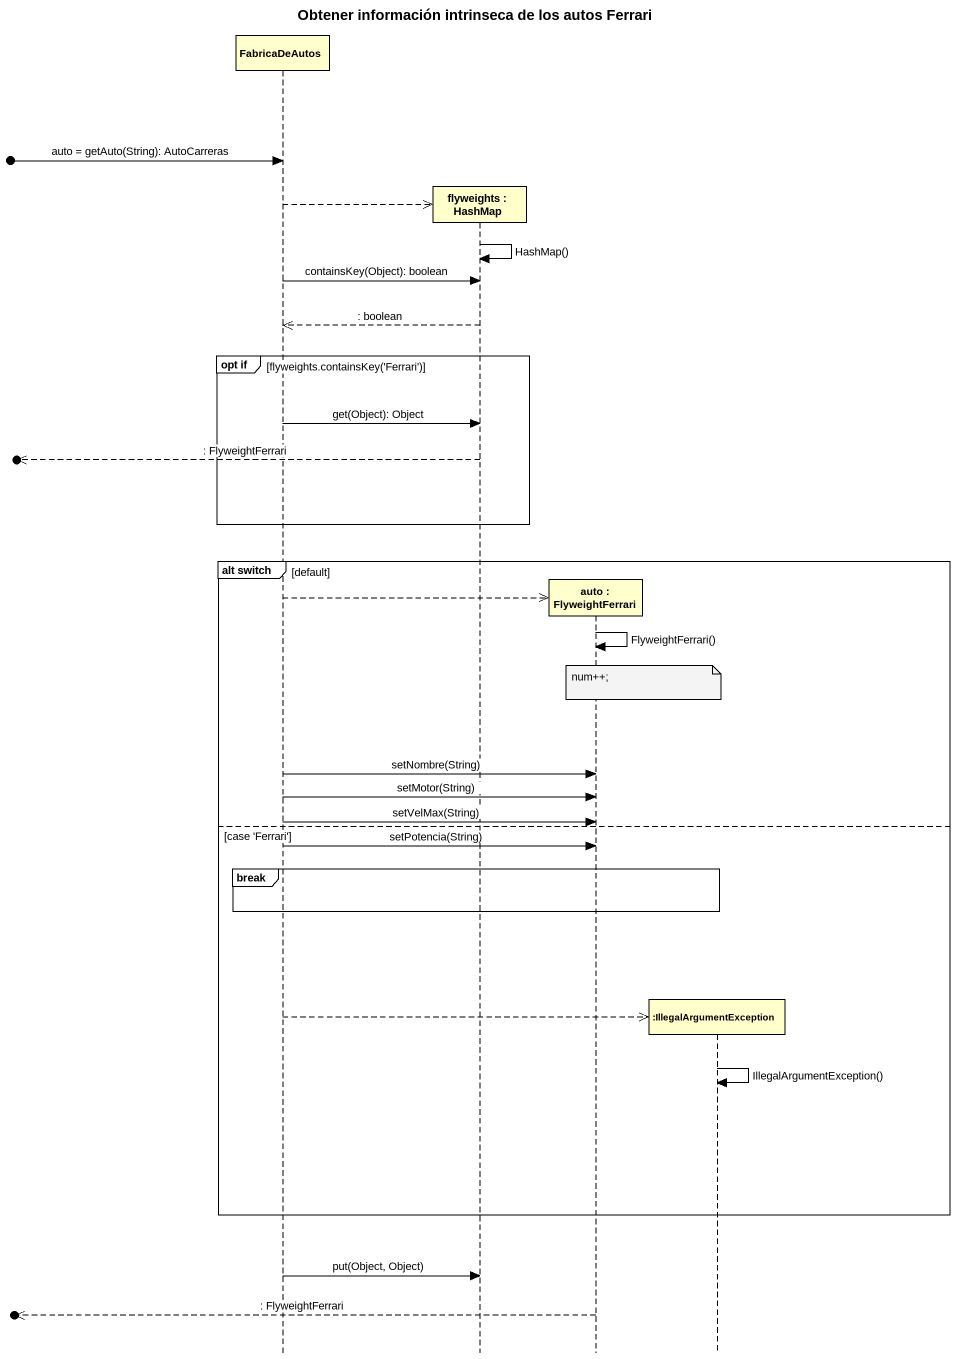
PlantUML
@startuml
title Obtener información intrinseca de los autos Ferrari
hide footbox
participant FabricaDeAutos
participant "flyweights : HashMap" as flyweights
participant "auto : FlyweightFerrari" as auto
participant ":IllegalArgumentException" as IllegalArgumentException

[o-> FabricaDeAutos : auto = getAuto(String): AutoCarreras
FabricaDeAutos -->> flyweights **
flyweights -> flyweights : HashMap()
FabricaDeAutos -> flyweights : containsKey(Object): boolean
flyweights -->> FabricaDeAutos : : boolean
group opt if [flyweights.containsKey('Ferrari')]
  FabricaDeAutos -> flyweights : get(Object): Object
  [o<<-- flyweights : : FlyweightFerrari
end
group alt switch [default]
  FabricaDeAutos -->> auto **
  auto -> auto : FlyweightFerrari()
  note over auto : num++;
  FabricaDeAutos -> auto : setNombre(String)
  FabricaDeAutos -> auto : setMotor(String)
  FabricaDeAutos -> auto : setVelMax(String)
else case 'Ferrari'
  FabricaDeAutos -> auto : setPotencia(String)
  break
  end
  FabricaDeAutos -->> IllegalArgumentException **
  IllegalArgumentException -> IllegalArgumentException : IllegalArgumentException()
end
FabricaDeAutos -> flyweights : put(Object, Object)
[o<<-- auto : : FlyweightFerrari
@enduml
